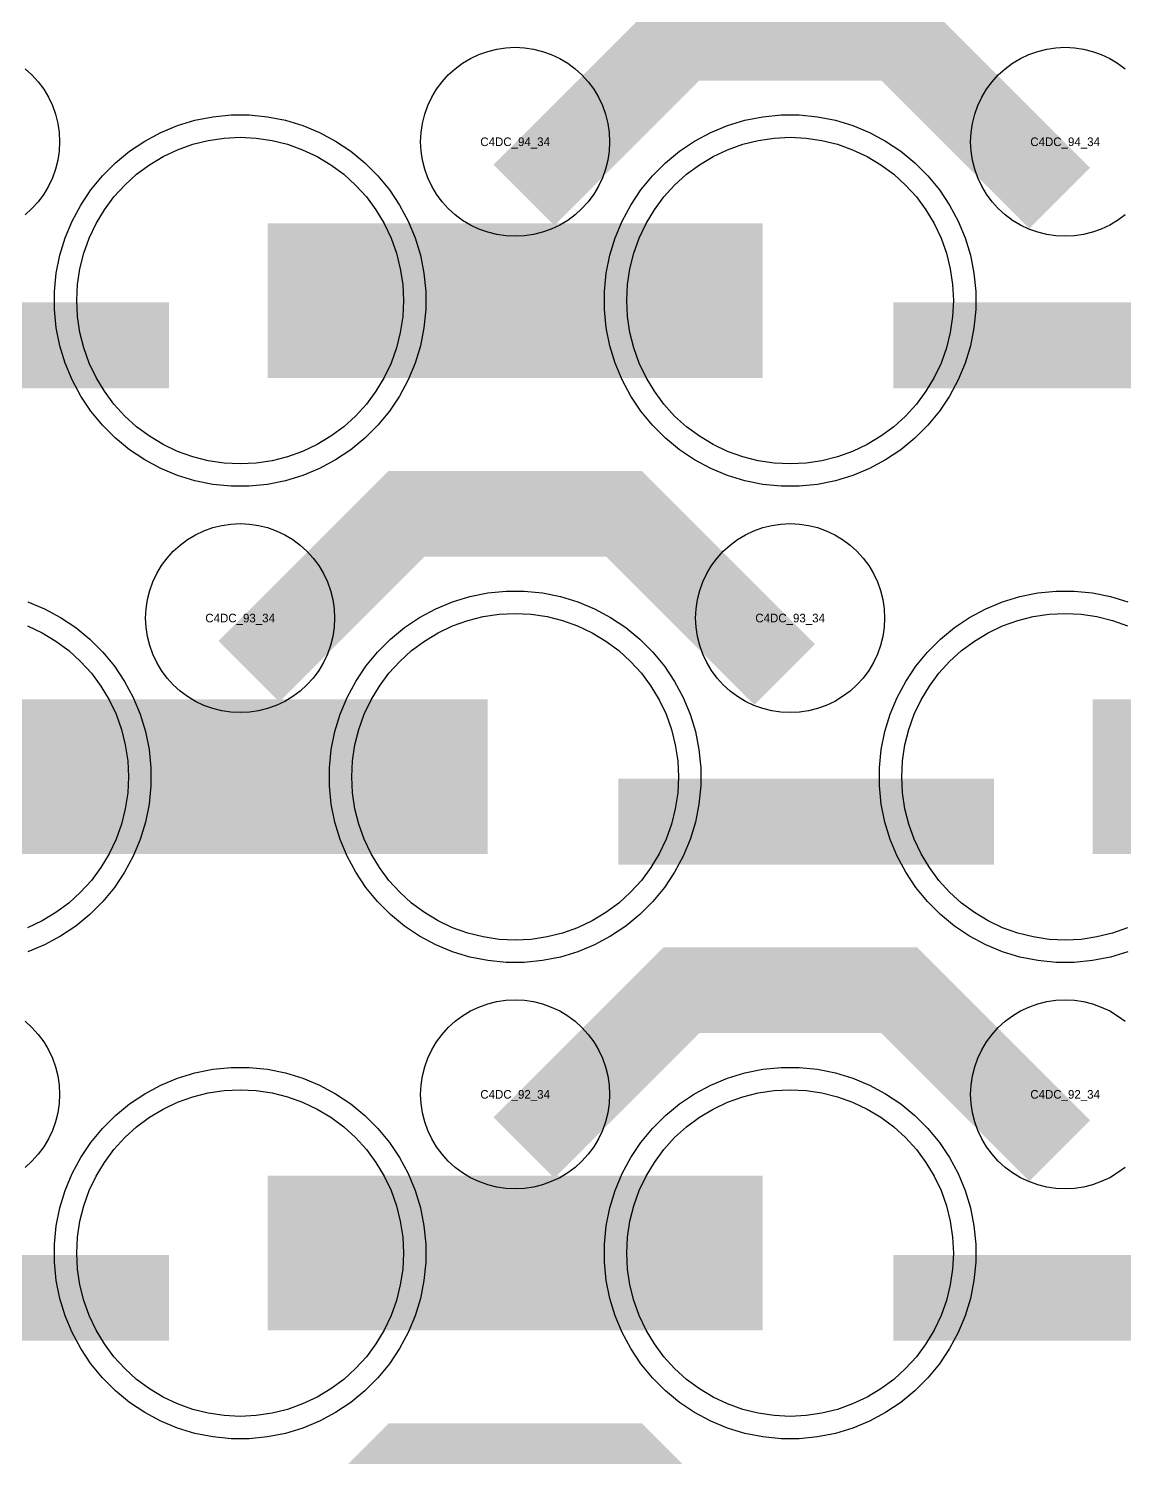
# Model space of a CAD drawing. Extents: x -11880 to 11880, y -14992 to 14992.
# Drawn here: x -1181.5 to -862.8, y -2151.1 to -1735.4 of the extents above; entities that cross this region are included whole.
import ezdxf
from ezdxf.enums import TextEntityAlignment as Align

# ---------------------------------------------------------------- set-up
doc = ezdxf.new("R2010")
doc.units = 0
doc.header["$MEASUREMENT"] = 0
for name, color, linetype in [('GDS_775_DT_237', 138, 'CONTINUOUS'), ('RDL1_FS', 34, 'CONTINUOUS'), ('RDL_BS', 160, 'CONTINUOUS')]:
    doc.layers.add(name, color=color, linetype=linetype)

msp = doc.modelspace()

# ---------------------------------------------------------------- linework, layer by layer
at = {"layer": 'RDL1_FS', "color": 11, "true_color": 0xf27172}
for points in [[(-1120, -1862.049), (-1124.657, -1861.82), (-1129.268, -1861.136), (-1133.791, -1860.004), (-1138.181, -1858.432), (-1142.395, -1856.44), (-1146.395, -1854.042), (-1150.14, -1851.264), (-1153.594, -1848.134), (-1156.724, -1844.68), (-1159.502, -1840.935), (-1161.9, -1836.935), (-1163.892, -1832.721), (-1165.464, -1828.331), (-1166.596, -1823.808), (-1167.28, -1819.197), (-1167.509, -1814.54), (-1167.28, -1809.883), (-1166.596, -1805.272), (-1165.464, -1800.749), (-1163.892, -1796.359), (-1161.9, -1792.145), (-1159.502, -1788.145), (-1156.724, -1784.4), (-1153.594, -1780.946), (-1150.14, -1777.816), (-1146.395, -1775.038), (-1142.395, -1772.64), (-1138.181, -1770.648), (-1133.791, -1769.076), (-1129.268, -1767.944), (-1124.657, -1767.26), (-1120, -1767.031), (-1115.343, -1767.26), (-1110.732, -1767.944), (-1106.209, -1769.076), (-1101.819, -1770.648), (-1097.605, -1772.64), (-1093.605, -1775.038), (-1089.86, -1777.816), (-1086.406, -1780.946), (-1083.276, -1784.4), (-1080.498, -1788.145), (-1078.1, -1792.145), (-1076.108, -1796.359), (-1074.536, -1800.749), (-1073.404, -1805.272), (-1072.72, -1809.883), (-1072.491, -1814.54), (-1072.72, -1819.197), (-1073.404, -1823.808), (-1074.536, -1828.331), (-1076.108, -1832.721), (-1078.1, -1836.935), (-1080.498, -1840.935), (-1083.276, -1844.68), (-1086.406, -1848.134), (-1089.86, -1851.264), (-1093.605, -1854.042), (-1097.605, -1856.44), (-1101.819, -1858.432), (-1106.209, -1860.004), (-1110.732, -1861.136), (-1115.343, -1861.82)], [(-960, -1862.049), (-964.657, -1861.82), (-969.268, -1861.136), (-973.791, -1860.004), (-978.181, -1858.432), (-982.395, -1856.44), (-986.395, -1854.042), (-990.14, -1851.264), (-993.594, -1848.134), (-996.724, -1844.68), (-999.502, -1840.935), (-1001.9, -1836.935), (-1003.892, -1832.721), (-1005.464, -1828.331), (-1006.596, -1823.808), (-1007.28, -1819.197), (-1007.509, -1814.54), (-1007.28, -1809.883), (-1006.596, -1805.272), (-1005.464, -1800.749), (-1003.892, -1796.359), (-1001.9, -1792.145), (-999.502, -1788.145), (-996.724, -1784.4), (-993.594, -1780.946), (-990.14, -1777.816), (-986.395, -1775.038), (-982.395, -1772.64), (-978.181, -1770.648), (-973.791, -1769.076), (-969.268, -1767.944), (-964.657, -1767.26), (-960, -1767.031), (-955.343, -1767.26), (-950.732, -1767.944), (-946.209, -1769.076), (-941.819, -1770.648), (-937.605, -1772.64), (-933.605, -1775.038), (-929.86, -1777.816), (-926.406, -1780.946), (-923.276, -1784.4), (-920.498, -1788.145), (-918.1, -1792.145), (-916.108, -1796.359), (-914.536, -1800.749), (-913.404, -1805.272), (-912.72, -1809.883), (-912.491, -1814.54), (-912.72, -1819.197), (-913.404, -1823.808), (-914.536, -1828.331), (-916.108, -1832.721), (-918.1, -1836.935), (-920.498, -1840.935), (-923.276, -1844.68), (-926.406, -1848.134), (-929.86, -1851.264), (-933.605, -1854.042), (-937.605, -1856.44), (-941.819, -1858.432), (-946.209, -1860.004), (-950.732, -1861.136), (-955.343, -1861.82)]]:
    msp.add_lwpolyline(points, close=True, dxfattribs=at)
for points in [[(-1111.998, -1814.54, 45, 45, 0), (-1039.998, -1814.54, 45, 45, 0)], [(-1039.998, -1814.54, 45, 45, 0), (-967.998, -1814.54, 45, 45, 0)]]:
    msp.add_lwpolyline(points, format="xyseb", dxfattribs=at)
at = {"layer": 'RDL1_FS'}
for points in [[(-1040, -2000.614), (-1044.657, -2000.385), (-1049.268, -1999.701), (-1053.791, -1998.569), (-1058.181, -1996.997), (-1062.395, -1995.005), (-1066.395, -1992.607), (-1070.14, -1989.829), (-1073.594, -1986.699), (-1076.724, -1983.245), (-1079.502, -1979.5), (-1081.9, -1975.5), (-1083.892, -1971.286), (-1085.464, -1966.896), (-1086.596, -1962.373), (-1087.28, -1957.762), (-1087.509, -1953.105), (-1087.28, -1948.448), (-1086.596, -1943.837), (-1085.464, -1939.314), (-1083.892, -1934.924), (-1081.9, -1930.71), (-1079.502, -1926.71), (-1076.724, -1922.965), (-1073.594, -1919.511), (-1070.14, -1916.381), (-1066.395, -1913.603), (-1062.395, -1911.205), (-1058.181, -1909.213), (-1053.791, -1907.641), (-1049.268, -1906.509), (-1044.657, -1905.825), (-1040, -1905.596), (-1035.343, -1905.825), (-1030.732, -1906.509), (-1026.209, -1907.641), (-1021.819, -1909.213), (-1017.605, -1911.205), (-1013.605, -1913.603), (-1009.86, -1916.381), (-1006.406, -1919.511), (-1003.276, -1922.965), (-1000.498, -1926.71), (-998.1, -1930.71), (-996.108, -1934.924), (-994.536, -1939.314), (-993.404, -1943.837), (-992.72, -1948.448), (-992.491, -1953.105), (-992.72, -1957.762), (-993.404, -1962.373), (-994.536, -1966.896), (-996.108, -1971.286), (-998.1, -1975.5), (-1000.498, -1979.5), (-1003.276, -1983.245), (-1006.406, -1986.699), (-1009.86, -1989.829), (-1013.605, -1992.607), (-1017.605, -1995.005), (-1021.819, -1996.997), (-1026.209, -1998.569), (-1030.732, -1999.701), (-1035.343, -2000.385)], [(-1120, -2139.179), (-1124.657, -2138.95), (-1129.268, -2138.266), (-1133.791, -2137.134), (-1138.181, -2135.562), (-1142.395, -2133.57), (-1146.395, -2131.172), (-1150.14, -2128.394), (-1153.594, -2125.264), (-1156.724, -2121.81), (-1159.502, -2118.065), (-1161.9, -2114.065), (-1163.892, -2109.851), (-1165.464, -2105.461), (-1166.596, -2100.938), (-1167.28, -2096.327), (-1167.509, -2091.67), (-1167.28, -2087.013), (-1166.596, -2082.402), (-1165.464, -2077.879), (-1163.892, -2073.489), (-1161.9, -2069.275), (-1159.502, -2065.275), (-1156.724, -2061.53), (-1153.594, -2058.076), (-1150.14, -2054.946), (-1146.395, -2052.168), (-1142.395, -2049.77), (-1138.181, -2047.778), (-1133.791, -2046.206), (-1129.268, -2045.074), (-1124.657, -2044.39), (-1120, -2044.161), (-1115.343, -2044.39), (-1110.732, -2045.074), (-1106.209, -2046.206), (-1101.819, -2047.778), (-1097.605, -2049.77), (-1093.605, -2052.168), (-1089.86, -2054.946), (-1086.406, -2058.076), (-1083.276, -2061.53), (-1080.498, -2065.275), (-1078.1, -2069.275), (-1076.108, -2073.489), (-1074.536, -2077.879), (-1073.404, -2082.402), (-1072.72, -2087.013), (-1072.491, -2091.67), (-1072.72, -2096.327), (-1073.404, -2100.938), (-1074.536, -2105.461), (-1076.108, -2109.851), (-1078.1, -2114.065), (-1080.498, -2118.065), (-1083.276, -2121.81), (-1086.406, -2125.264), (-1089.86, -2128.394), (-1093.605, -2131.172), (-1097.605, -2133.57), (-1101.819, -2135.562), (-1106.209, -2137.134), (-1110.732, -2138.266), (-1115.343, -2138.95)], [(-960, -2139.179), (-964.657, -2138.95), (-969.268, -2138.266), (-973.791, -2137.134), (-978.181, -2135.562), (-982.395, -2133.57), (-986.395, -2131.172), (-990.14, -2128.394), (-993.594, -2125.264), (-996.724, -2121.81), (-999.502, -2118.065), (-1001.9, -2114.065), (-1003.892, -2109.851), (-1005.464, -2105.461), (-1006.596, -2100.938), (-1007.28, -2096.327), (-1007.509, -2091.67), (-1007.28, -2087.013), (-1006.596, -2082.402), (-1005.464, -2077.879), (-1003.892, -2073.489), (-1001.9, -2069.275), (-999.502, -2065.275), (-996.724, -2061.53), (-993.594, -2058.076), (-990.14, -2054.946), (-986.395, -2052.168), (-982.395, -2049.77), (-978.181, -2047.778), (-973.791, -2046.206), (-969.268, -2045.074), (-964.657, -2044.39), (-960, -2044.161), (-955.343, -2044.39), (-950.732, -2045.074), (-946.209, -2046.206), (-941.819, -2047.778), (-937.605, -2049.77), (-933.605, -2052.168), (-929.86, -2054.946), (-926.406, -2058.076), (-923.276, -2061.53), (-920.498, -2065.275), (-918.1, -2069.275), (-916.108, -2073.489), (-914.536, -2077.879), (-913.404, -2082.402), (-912.72, -2087.013), (-912.491, -2091.67), (-912.72, -2096.327), (-913.404, -2100.938), (-914.536, -2105.461), (-916.108, -2109.851), (-918.1, -2114.065), (-920.498, -2118.065), (-923.276, -2121.81), (-926.406, -2125.264), (-929.86, -2128.394), (-933.605, -2131.172), (-937.605, -2133.57), (-941.819, -2135.562), (-946.209, -2137.134), (-950.732, -2138.266), (-955.343, -2138.95)]]:
    msp.add_lwpolyline(points, close=True, dxfattribs=at)
for points in [[(-861.819, -1996.997), (-866.209, -1998.569), (-870.732, -1999.701), (-875.343, -2000.385), (-880, -2000.614), (-884.657, -2000.385), (-889.268, -1999.701), (-893.791, -1998.569), (-898.181, -1996.997), (-902.395, -1995.005), (-906.395, -1992.607), (-910.14, -1989.829), (-913.594, -1986.699), (-916.724, -1983.245), (-919.502, -1979.5), (-921.9, -1975.5), (-923.892, -1971.286), (-925.464, -1966.896), (-926.596, -1962.373), (-927.28, -1957.762), (-927.509, -1953.105), (-927.28, -1948.448), (-926.596, -1943.837), (-925.464, -1939.314), (-923.892, -1934.924), (-921.9, -1930.71), (-919.502, -1926.71), (-916.724, -1922.965), (-913.594, -1919.511), (-910.14, -1916.381), (-906.395, -1913.603), (-902.395, -1911.205), (-898.181, -1909.213), (-893.791, -1907.641), (-889.268, -1906.509), (-884.657, -1905.825), (-880, -1905.596), (-875.343, -1905.825), (-870.732, -1906.509), (-866.209, -1907.641), (-861.819, -1909.213)], [(-1181.819, -1909.213), (-1177.605, -1911.205), (-1173.605, -1913.603), (-1169.86, -1916.381), (-1166.406, -1919.511), (-1163.276, -1922.965), (-1160.498, -1926.71), (-1158.1, -1930.71), (-1156.108, -1934.924), (-1154.536, -1939.314), (-1153.404, -1943.837), (-1152.72, -1948.448), (-1152.491, -1953.105), (-1152.72, -1957.762), (-1153.404, -1962.373), (-1154.536, -1966.896), (-1156.108, -1971.286), (-1158.1, -1975.5), (-1160.498, -1979.5), (-1163.276, -1983.245), (-1166.406, -1986.699), (-1169.86, -1989.829), (-1173.605, -1992.607), (-1177.605, -1995.005), (-1181.819, -1996.997)]]:
    msp.add_lwpolyline(points, dxfattribs=at)
for points in [[(-1191.998, -1953.105, 45, 45, 0), (-1119.998, -1953.105, 45, 45, 0)], [(-1119.998, -1953.105, 45, 45, 0), (-1047.998, -1953.105, 45, 45, 0)], [(-871.998, -1953.105, 45, 45, 0), (-799.998, -1953.105, 45, 45, 0)], [(-1111.998, -2091.67, 45, 45, 0), (-1039.998, -2091.67, 45, 45, 0)], [(-1039.998, -2091.67, 45, 45, 0), (-967.998, -2091.67, 45, 45, 0)]]:
    msp.add_lwpolyline(points, format="xyseb", dxfattribs=at)
at = {"layer": 'RDL_BS'}
for points in [[(-1037.438, -1783.854, 25, 25, 0), (-991.623, -1738.039, 25, 25, 0), (-958.07, -1738.039, 25, 25, 0)], [(-881.599, -1784.753, 25, 25, 0), (-928.313, -1738.039, 25, 25, 0), (-958.071, -1738.039, 25, 25, 0)], [(-1117.438, -1922.419, 25, 25, 0), (-1071.623, -1876.604, 25, 25, 0), (-1038.07, -1876.604, 25, 25, 0)], [(-961.599, -1923.318, 25, 25, 0), (-1008.313, -1876.604, 25, 25, 0), (-1038.071, -1876.604, 25, 25, 0)], [(-1009.984, -1966.118, 25, 25, 0), (-900.719, -1966.118, 25, 25, 0)], [(-1037.438, -2060.984, 25, 25, 0), (-991.623, -2015.169, 25, 25, 0), (-958.07, -2015.169, 25, 25, 0)], [(-881.599, -2061.883, 25, 25, 0), (-928.313, -2015.169, 25, 25, 0), (-958.071, -2015.169, 25, 25, 0)], [(-1249.984, -2104.683, 25, 25, 0), (-1140.719, -2104.683, 25, 25, 0)], [(-929.984, -2104.683, 25, 25, 0), (-820.719, -2104.683, 25, 25, 0)], [(-1117.438, -2199.549, 25, 25, 0), (-1071.623, -2153.734, 25, 25, 0), (-1038.07, -2153.734, 25, 25, 0)], [(-961.599, -2200.448, 25, 25, 0), (-1008.313, -2153.734, 25, 25, 0), (-1038.071, -2153.734, 25, 25, 0)]]:
    msp.add_lwpolyline(points, format="xyseb", dxfattribs=at)
for points in [[(-1040, -1795.846), (-1042.693, -1795.714), (-1045.365, -1795.318), (-1047.984, -1794.661), (-1050.519, -1793.754), (-1052.956, -1792.602), (-1055.28, -1791.209), (-1057.443, -1789.606), (-1059.442, -1787.794), (-1061.254, -1785.795), (-1062.857, -1783.632), (-1064.25, -1781.308), (-1065.402, -1778.871), (-1066.309, -1776.336), (-1066.966, -1773.717), (-1067.362, -1771.045), (-1067.494, -1768.352), (-1067.362, -1765.659), (-1066.966, -1762.987), (-1066.309, -1760.368), (-1065.402, -1757.833), (-1064.25, -1755.396), (-1062.857, -1753.072), (-1061.254, -1750.909), (-1059.442, -1748.91), (-1057.443, -1747.098), (-1055.28, -1745.495), (-1052.956, -1744.102), (-1050.519, -1742.95), (-1047.984, -1742.043), (-1045.365, -1741.386), (-1042.693, -1740.99), (-1040, -1740.858), (-1037.307, -1740.99), (-1034.635, -1741.386), (-1032.016, -1742.043), (-1029.481, -1742.95), (-1027.044, -1744.102), (-1024.72, -1745.495), (-1022.557, -1747.098), (-1020.558, -1748.91), (-1018.746, -1750.909), (-1017.143, -1753.072), (-1015.75, -1755.396), (-1014.598, -1757.833), (-1013.691, -1760.368), (-1013.034, -1762.987), (-1012.638, -1765.659), (-1012.506, -1768.352), (-1012.638, -1771.045), (-1013.034, -1773.717), (-1013.691, -1776.336), (-1014.598, -1778.871), (-1015.75, -1781.308), (-1017.143, -1783.632), (-1018.746, -1785.795), (-1020.558, -1787.794), (-1022.557, -1789.606), (-1024.72, -1791.209), (-1027.044, -1792.602), (-1029.481, -1793.754), (-1032.016, -1794.661), (-1034.635, -1795.318), (-1037.307, -1795.714)], [(-1120, -1934.411), (-1122.693, -1934.279), (-1125.365, -1933.883), (-1127.984, -1933.226), (-1130.519, -1932.319), (-1132.956, -1931.167), (-1135.28, -1929.774), (-1137.443, -1928.171), (-1139.442, -1926.359), (-1141.254, -1924.36), (-1142.857, -1922.197), (-1144.25, -1919.873), (-1145.402, -1917.436), (-1146.309, -1914.901), (-1146.966, -1912.282), (-1147.362, -1909.61), (-1147.494, -1906.917), (-1147.362, -1904.224), (-1146.966, -1901.552), (-1146.309, -1898.933), (-1145.402, -1896.398), (-1144.25, -1893.961), (-1142.857, -1891.637), (-1141.254, -1889.474), (-1139.442, -1887.475), (-1137.443, -1885.663), (-1135.28, -1884.06), (-1132.956, -1882.667), (-1130.519, -1881.515), (-1127.984, -1880.608), (-1125.365, -1879.951), (-1122.693, -1879.555), (-1120, -1879.423), (-1117.307, -1879.555), (-1114.635, -1879.951), (-1112.016, -1880.608), (-1109.481, -1881.515), (-1107.044, -1882.667), (-1104.72, -1884.06), (-1102.557, -1885.663), (-1100.558, -1887.475), (-1098.746, -1889.474), (-1097.143, -1891.637), (-1095.75, -1893.961), (-1094.598, -1896.398), (-1093.691, -1898.933), (-1093.034, -1901.552), (-1092.638, -1904.224), (-1092.506, -1906.917), (-1092.638, -1909.61), (-1093.034, -1912.282), (-1093.691, -1914.901), (-1094.598, -1917.436), (-1095.75, -1919.873), (-1097.143, -1922.197), (-1098.746, -1924.36), (-1100.558, -1926.359), (-1102.557, -1928.171), (-1104.72, -1929.774), (-1107.044, -1931.167), (-1109.481, -1932.319), (-1112.016, -1933.226), (-1114.635, -1933.883), (-1117.307, -1934.279)], [(-960, -1934.411), (-962.693, -1934.279), (-965.365, -1933.883), (-967.984, -1933.226), (-970.519, -1932.319), (-972.956, -1931.167), (-975.28, -1929.774), (-977.443, -1928.171), (-979.442, -1926.359), (-981.254, -1924.36), (-982.857, -1922.197), (-984.25, -1919.873), (-985.402, -1917.436), (-986.309, -1914.901), (-986.966, -1912.282), (-987.362, -1909.61), (-987.494, -1906.917), (-987.362, -1904.224), (-986.966, -1901.552), (-986.309, -1898.933), (-985.402, -1896.398), (-984.25, -1893.961), (-982.857, -1891.637), (-981.254, -1889.474), (-979.442, -1887.475), (-977.443, -1885.663), (-975.28, -1884.06), (-972.956, -1882.667), (-970.519, -1881.515), (-967.984, -1880.608), (-965.365, -1879.951), (-962.693, -1879.555), (-960, -1879.423), (-957.307, -1879.555), (-954.635, -1879.951), (-952.016, -1880.608), (-949.481, -1881.515), (-947.044, -1882.667), (-944.72, -1884.06), (-942.557, -1885.663), (-940.558, -1887.475), (-938.746, -1889.474), (-937.143, -1891.637), (-935.75, -1893.961), (-934.598, -1896.398), (-933.691, -1898.933), (-933.034, -1901.552), (-932.638, -1904.224), (-932.506, -1906.917), (-932.638, -1909.61), (-933.034, -1912.282), (-933.691, -1914.901), (-934.598, -1917.436), (-935.75, -1919.873), (-937.143, -1922.197), (-938.746, -1924.36), (-940.558, -1926.359), (-942.557, -1928.171), (-944.72, -1929.774), (-947.044, -1931.167), (-949.481, -1932.319), (-952.016, -1933.226), (-954.635, -1933.883), (-957.307, -1934.279)], [(-1042.644, -2007.105), (-1047.938, -2006.588), (-1053.165, -2005.542), (-1058.205, -2004.011), (-1063.115, -2001.98), (-1067.777, -1999.488), (-1072.191, -1996.541), (-1076.292, -1993.179), (-1080.074, -1989.397), (-1083.436, -1985.296), (-1086.383, -1980.882), (-1088.875, -1976.22), (-1090.906, -1971.31), (-1092.437, -1966.27), (-1093.483, -1961.043), (-1094, -1955.749), (-1094, -1950.461), (-1093.483, -1945.167), (-1092.437, -1939.94), (-1090.906, -1934.9), (-1088.875, -1929.99), (-1086.383, -1925.328), (-1083.436, -1920.914), (-1080.074, -1916.813), (-1076.292, -1913.031), (-1072.191, -1909.669), (-1067.777, -1906.722), (-1063.115, -1904.23), (-1058.205, -1902.199), (-1053.165, -1900.668), (-1047.938, -1899.622), (-1042.644, -1899.105), (-1037.356, -1899.105), (-1032.062, -1899.622), (-1026.835, -1900.668), (-1021.795, -1902.199), (-1016.885, -1904.23), (-1012.223, -1906.722), (-1007.809, -1909.669), (-1003.708, -1913.031), (-999.926, -1916.813), (-996.564, -1920.914), (-993.617, -1925.328), (-991.125, -1929.99), (-989.094, -1934.9), (-987.563, -1939.94), (-986.517, -1945.167), (-986, -1950.461), (-986, -1955.749), (-986.517, -1961.043), (-987.563, -1966.27), (-989.094, -1971.31), (-991.125, -1976.22), (-993.617, -1980.882), (-996.564, -1985.296), (-999.926, -1989.397), (-1003.708, -1993.179), (-1007.809, -1996.541), (-1012.223, -1999.488), (-1016.885, -2001.98), (-1021.795, -2004.011), (-1026.835, -2005.542), (-1032.062, -2006.588), (-1037.356, -2007.105)], [(-1040, -2072.976), (-1042.693, -2072.844), (-1045.365, -2072.448), (-1047.984, -2071.791), (-1050.519, -2070.884), (-1052.956, -2069.732), (-1055.28, -2068.339), (-1057.443, -2066.736), (-1059.442, -2064.924), (-1061.254, -2062.925), (-1062.857, -2060.762), (-1064.25, -2058.438), (-1065.402, -2056.001), (-1066.309, -2053.466), (-1066.966, -2050.847), (-1067.362, -2048.175), (-1067.494, -2045.482), (-1067.362, -2042.789), (-1066.966, -2040.117), (-1066.309, -2037.498), (-1065.402, -2034.963), (-1064.25, -2032.526), (-1062.857, -2030.202), (-1061.254, -2028.039), (-1059.442, -2026.04), (-1057.443, -2024.228), (-1055.28, -2022.625), (-1052.956, -2021.232), (-1050.519, -2020.08), (-1047.984, -2019.173), (-1045.365, -2018.516), (-1042.693, -2018.12), (-1040, -2017.988), (-1037.307, -2018.12), (-1034.635, -2018.516), (-1032.016, -2019.173), (-1029.481, -2020.08), (-1027.044, -2021.232), (-1024.72, -2022.625), (-1022.557, -2024.228), (-1020.558, -2026.04), (-1018.746, -2028.039), (-1017.143, -2030.202), (-1015.75, -2032.526), (-1014.598, -2034.963), (-1013.691, -2037.498), (-1013.034, -2040.117), (-1012.638, -2042.789), (-1012.506, -2045.482), (-1012.638, -2048.175), (-1013.034, -2050.847), (-1013.691, -2053.466), (-1014.598, -2056.001), (-1015.75, -2058.438), (-1017.143, -2060.762), (-1018.746, -2062.925), (-1020.558, -2064.924), (-1022.557, -2066.736), (-1024.72, -2068.339), (-1027.044, -2069.732), (-1029.481, -2070.884), (-1032.016, -2071.791), (-1034.635, -2072.448), (-1037.307, -2072.844)], [(-1122.644, -2145.67), (-1127.938, -2145.153), (-1133.165, -2144.107), (-1138.205, -2142.576), (-1143.115, -2140.545), (-1147.777, -2138.053), (-1152.191, -2135.106), (-1156.292, -2131.744), (-1160.074, -2127.962), (-1163.436, -2123.861), (-1166.383, -2119.447), (-1168.875, -2114.785), (-1170.906, -2109.875), (-1172.437, -2104.835), (-1173.483, -2099.608), (-1174, -2094.314), (-1174, -2089.026), (-1173.483, -2083.732), (-1172.437, -2078.505), (-1170.906, -2073.465), (-1168.875, -2068.555), (-1166.383, -2063.893), (-1163.436, -2059.479), (-1160.074, -2055.378), (-1156.292, -2051.596), (-1152.191, -2048.234), (-1147.777, -2045.287), (-1143.115, -2042.795), (-1138.205, -2040.764), (-1133.165, -2039.233), (-1127.938, -2038.187), (-1122.644, -2037.67), (-1117.356, -2037.67), (-1112.062, -2038.187), (-1106.835, -2039.233), (-1101.795, -2040.764), (-1096.885, -2042.795), (-1092.223, -2045.287), (-1087.809, -2048.234), (-1083.708, -2051.596), (-1079.926, -2055.378), (-1076.564, -2059.479), (-1073.617, -2063.893), (-1071.125, -2068.555), (-1069.094, -2073.465), (-1067.563, -2078.505), (-1066.517, -2083.732), (-1066, -2089.026), (-1066, -2094.314), (-1066.517, -2099.608), (-1067.563, -2104.835), (-1069.094, -2109.875), (-1071.125, -2114.785), (-1073.617, -2119.447), (-1076.564, -2123.861), (-1079.926, -2127.962), (-1083.708, -2131.744), (-1087.809, -2135.106), (-1092.223, -2138.053), (-1096.885, -2140.545), (-1101.795, -2142.576), (-1106.835, -2144.107), (-1112.062, -2145.153), (-1117.356, -2145.67)], [(-962.644, -2145.67), (-967.938, -2145.153), (-973.165, -2144.107), (-978.205, -2142.576), (-983.115, -2140.545), (-987.777, -2138.053), (-992.191, -2135.106), (-996.292, -2131.744), (-1000.074, -2127.962), (-1003.436, -2123.861), (-1006.383, -2119.447), (-1008.875, -2114.785), (-1010.906, -2109.875), (-1012.437, -2104.835), (-1013.483, -2099.608), (-1014, -2094.314), (-1014, -2089.026), (-1013.483, -2083.732), (-1012.437, -2078.505), (-1010.906, -2073.465), (-1008.875, -2068.555), (-1006.383, -2063.893), (-1003.436, -2059.479), (-1000.074, -2055.378), (-996.292, -2051.596), (-992.191, -2048.234), (-987.777, -2045.287), (-983.115, -2042.795), (-978.205, -2040.764), (-973.165, -2039.233), (-967.938, -2038.187), (-962.644, -2037.67), (-957.356, -2037.67), (-952.062, -2038.187), (-946.835, -2039.233), (-941.795, -2040.764), (-936.885, -2042.795), (-932.223, -2045.287), (-927.809, -2048.234), (-923.708, -2051.596), (-919.926, -2055.378), (-916.564, -2059.479), (-913.617, -2063.893), (-911.125, -2068.555), (-909.094, -2073.465), (-907.563, -2078.505), (-906.517, -2083.732), (-906, -2089.026), (-906, -2094.314), (-906.517, -2099.608), (-907.563, -2104.835), (-909.094, -2109.875), (-911.125, -2114.785), (-913.617, -2119.447), (-916.564, -2123.861), (-919.926, -2127.962), (-923.708, -2131.744), (-927.809, -2135.106), (-932.223, -2138.053), (-936.885, -2140.545), (-941.795, -2142.576), (-946.835, -2144.107), (-952.062, -2145.153), (-957.356, -2145.67)]]:
    msp.add_lwpolyline(points, close=True, dxfattribs=at)
for points in [[(-862.557, -1789.606), (-864.72, -1791.209), (-867.044, -1792.602), (-869.481, -1793.754), (-872.016, -1794.661), (-874.635, -1795.318), (-877.307, -1795.714), (-880, -1795.846), (-882.693, -1795.714), (-885.365, -1795.318), (-887.984, -1794.661), (-890.519, -1793.754), (-892.956, -1792.602), (-895.28, -1791.209), (-897.443, -1789.606), (-899.442, -1787.794), (-901.254, -1785.795), (-902.857, -1783.632), (-904.25, -1781.308), (-905.402, -1778.871), (-906.309, -1776.336), (-906.966, -1773.717), (-907.362, -1771.045), (-907.494, -1768.352), (-907.362, -1765.659), (-906.966, -1762.987), (-906.309, -1760.368), (-905.402, -1757.833), (-904.25, -1755.396), (-902.857, -1753.072), (-901.254, -1750.909), (-899.442, -1748.91), (-897.443, -1747.098), (-895.28, -1745.495), (-892.956, -1744.102), (-890.519, -1742.95), (-887.984, -1742.043), (-885.365, -1741.386), (-882.693, -1740.99), (-880, -1740.858), (-877.307, -1740.99), (-874.635, -1741.386), (-872.016, -1742.043), (-869.481, -1742.95), (-867.044, -1744.102), (-864.72, -1745.495), (-862.557, -1747.098)], [(-1182.557, -1747.098), (-1180.558, -1748.91), (-1178.746, -1750.909), (-1177.143, -1753.072), (-1175.75, -1755.396), (-1174.598, -1757.833), (-1173.691, -1760.368), (-1173.034, -1762.987), (-1172.638, -1765.659), (-1172.506, -1768.352), (-1172.638, -1771.045), (-1173.034, -1773.717), (-1173.691, -1776.336), (-1174.598, -1778.871), (-1175.75, -1781.308), (-1177.143, -1783.632), (-1178.746, -1785.795), (-1180.558, -1787.794), (-1182.557, -1789.606)], [(-861.795, -2004.011), (-866.835, -2005.542), (-872.062, -2006.588), (-877.356, -2007.105), (-882.644, -2007.105), (-887.938, -2006.588), (-893.165, -2005.542), (-898.205, -2004.011), (-903.115, -2001.98), (-907.777, -1999.488), (-912.191, -1996.541), (-916.292, -1993.179), (-920.074, -1989.397), (-923.436, -1985.296), (-926.383, -1980.882), (-928.875, -1976.22), (-930.906, -1971.31), (-932.437, -1966.27), (-933.483, -1961.043), (-934, -1955.749), (-934, -1950.461), (-933.483, -1945.167), (-932.437, -1939.94), (-930.906, -1934.9), (-928.875, -1929.99), (-926.383, -1925.328), (-923.436, -1920.914), (-920.074, -1916.813), (-916.292, -1913.031), (-912.191, -1909.669), (-907.777, -1906.722), (-903.115, -1904.23), (-898.205, -1902.199), (-893.165, -1900.668), (-887.938, -1899.622), (-882.644, -1899.105), (-877.356, -1899.105), (-872.062, -1899.622), (-866.835, -1900.668), (-861.795, -1902.199)], [(-1181.795, -1902.199), (-1176.885, -1904.23), (-1172.223, -1906.722), (-1167.809, -1909.669), (-1163.708, -1913.031), (-1159.926, -1916.813), (-1156.564, -1920.914), (-1153.617, -1925.328), (-1151.125, -1929.99), (-1149.094, -1934.9), (-1147.563, -1939.94), (-1146.517, -1945.167), (-1146, -1950.461), (-1146, -1955.749), (-1146.517, -1961.043), (-1147.563, -1966.27), (-1149.094, -1971.31), (-1151.125, -1976.22), (-1153.617, -1980.882), (-1156.564, -1985.296), (-1159.926, -1989.397), (-1163.708, -1993.179), (-1167.809, -1996.541), (-1172.223, -1999.488), (-1176.885, -2001.98), (-1181.795, -2004.011)], [(-862.557, -2066.736), (-864.72, -2068.339), (-867.044, -2069.732), (-869.481, -2070.884), (-872.016, -2071.791), (-874.635, -2072.448), (-877.307, -2072.844), (-880, -2072.976), (-882.693, -2072.844), (-885.365, -2072.448), (-887.984, -2071.791), (-890.519, -2070.884), (-892.956, -2069.732), (-895.28, -2068.339), (-897.443, -2066.736), (-899.442, -2064.924), (-901.254, -2062.925), (-902.857, -2060.762), (-904.25, -2058.438), (-905.402, -2056.001), (-906.309, -2053.466), (-906.966, -2050.847), (-907.362, -2048.175), (-907.494, -2045.482), (-907.362, -2042.789), (-906.966, -2040.117), (-906.309, -2037.498), (-905.402, -2034.963), (-904.25, -2032.526), (-902.857, -2030.202), (-901.254, -2028.039), (-899.442, -2026.04), (-897.443, -2024.228), (-895.28, -2022.625), (-892.956, -2021.232), (-890.519, -2020.08), (-887.984, -2019.173), (-885.365, -2018.516), (-882.693, -2018.12), (-880, -2017.988), (-877.307, -2018.12), (-874.635, -2018.516), (-872.016, -2019.173), (-869.481, -2020.08), (-867.044, -2021.232), (-864.72, -2022.625), (-862.557, -2024.228)], [(-1182.557, -2024.228), (-1180.558, -2026.04), (-1178.746, -2028.039), (-1177.143, -2030.202), (-1175.75, -2032.526), (-1174.598, -2034.963), (-1173.691, -2037.498), (-1173.034, -2040.117), (-1172.638, -2042.789), (-1172.506, -2045.482), (-1172.638, -2048.175), (-1173.034, -2050.847), (-1173.691, -2053.466), (-1174.598, -2056.001), (-1175.75, -2058.438), (-1177.143, -2060.762), (-1178.746, -2062.925), (-1180.558, -2064.924), (-1182.557, -2066.736)]]:
    msp.add_lwpolyline(points, dxfattribs=at)
at = {"layer": 'RDL_BS', "color": 11, "true_color": 0xf27172}
for points in [[(-1122.644, -1868.54), (-1127.938, -1868.023), (-1133.165, -1866.977), (-1138.205, -1865.446), (-1143.115, -1863.415), (-1147.777, -1860.923), (-1152.191, -1857.976), (-1156.292, -1854.614), (-1160.074, -1850.832), (-1163.436, -1846.731), (-1166.383, -1842.317), (-1168.875, -1837.655), (-1170.906, -1832.745), (-1172.437, -1827.705), (-1173.483, -1822.478), (-1174, -1817.184), (-1174, -1811.896), (-1173.483, -1806.602), (-1172.437, -1801.375), (-1170.906, -1796.335), (-1168.875, -1791.425), (-1166.383, -1786.763), (-1163.436, -1782.349), (-1160.074, -1778.248), (-1156.292, -1774.466), (-1152.191, -1771.104), (-1147.777, -1768.157), (-1143.115, -1765.665), (-1138.205, -1763.634), (-1133.165, -1762.103), (-1127.938, -1761.057), (-1122.644, -1760.54), (-1117.356, -1760.54), (-1112.062, -1761.057), (-1106.835, -1762.103), (-1101.795, -1763.634), (-1096.885, -1765.665), (-1092.223, -1768.157), (-1087.809, -1771.104), (-1083.708, -1774.466), (-1079.926, -1778.248), (-1076.564, -1782.349), (-1073.617, -1786.763), (-1071.125, -1791.425), (-1069.094, -1796.335), (-1067.563, -1801.375), (-1066.517, -1806.602), (-1066, -1811.896), (-1066, -1817.184), (-1066.517, -1822.478), (-1067.563, -1827.705), (-1069.094, -1832.745), (-1071.125, -1837.655), (-1073.617, -1842.317), (-1076.564, -1846.731), (-1079.926, -1850.832), (-1083.708, -1854.614), (-1087.809, -1857.976), (-1092.223, -1860.923), (-1096.885, -1863.415), (-1101.795, -1865.446), (-1106.835, -1866.977), (-1112.062, -1868.023), (-1117.356, -1868.54)], [(-962.644, -1868.54), (-967.938, -1868.023), (-973.165, -1866.977), (-978.205, -1865.446), (-983.115, -1863.415), (-987.777, -1860.923), (-992.191, -1857.976), (-996.292, -1854.614), (-1000.074, -1850.832), (-1003.436, -1846.731), (-1006.383, -1842.317), (-1008.875, -1837.655), (-1010.906, -1832.745), (-1012.437, -1827.705), (-1013.483, -1822.478), (-1014, -1817.184), (-1014, -1811.896), (-1013.483, -1806.602), (-1012.437, -1801.375), (-1010.906, -1796.335), (-1008.875, -1791.425), (-1006.383, -1786.763), (-1003.436, -1782.349), (-1000.074, -1778.248), (-996.292, -1774.466), (-992.191, -1771.104), (-987.777, -1768.157), (-983.115, -1765.665), (-978.205, -1763.634), (-973.165, -1762.103), (-967.938, -1761.057), (-962.644, -1760.54), (-957.356, -1760.54), (-952.062, -1761.057), (-946.835, -1762.103), (-941.795, -1763.634), (-936.885, -1765.665), (-932.223, -1768.157), (-927.809, -1771.104), (-923.708, -1774.466), (-919.926, -1778.248), (-916.564, -1782.349), (-913.617, -1786.763), (-911.125, -1791.425), (-909.094, -1796.335), (-907.563, -1801.375), (-906.517, -1806.602), (-906, -1811.896), (-906, -1817.184), (-906.517, -1822.478), (-907.563, -1827.705), (-909.094, -1832.745), (-911.125, -1837.655), (-913.617, -1842.317), (-916.564, -1846.731), (-919.926, -1850.832), (-923.708, -1854.614), (-927.809, -1857.976), (-932.223, -1860.923), (-936.885, -1863.415), (-941.795, -1865.446), (-946.835, -1866.977), (-952.062, -1868.023), (-957.356, -1868.54)]]:
    msp.add_lwpolyline(points, close=True, dxfattribs=at)
for points in [[(-1249.984, -1827.553, 25, 25, 0), (-1140.719, -1827.553, 25, 25, 0)], [(-929.984, -1827.553, 25, 25, 0), (-820.719, -1827.553, 25, 25, 0)]]:
    msp.add_lwpolyline(points, format="xyseb", dxfattribs=at)

# ---------------------------------------------------------------- texts
at = {"layer": 'GDS_775_DT_237'}
for s, p in [('C4DC_94_34', (-1040, -1768.352)), ('C4DC_94_34', (-1040, -1768.352)), ('C4DC_94_34', (-880, -1768.352)), ('C4DC_94_34', (-880, -1768.352)), ('C4DC_93_34', (-1120, -1906.917)), ('C4DC_93_34', (-1120, -1906.917)), ('C4DC_93_34', (-960, -1906.917)), ('C4DC_93_34', (-960, -1906.917)), ('C4DC_92_34', (-1040, -2045.482)), ('C4DC_92_34', (-1040, -2045.482)), ('C4DC_92_34', (-880, -2045.482)), ('C4DC_92_34', (-880, -2045.482))]:
    msp.add_text(s, height=2.5, dxfattribs=at).set_placement(p, align=Align.MIDDLE_CENTER)

doc.saveas('drawing.dxf')
